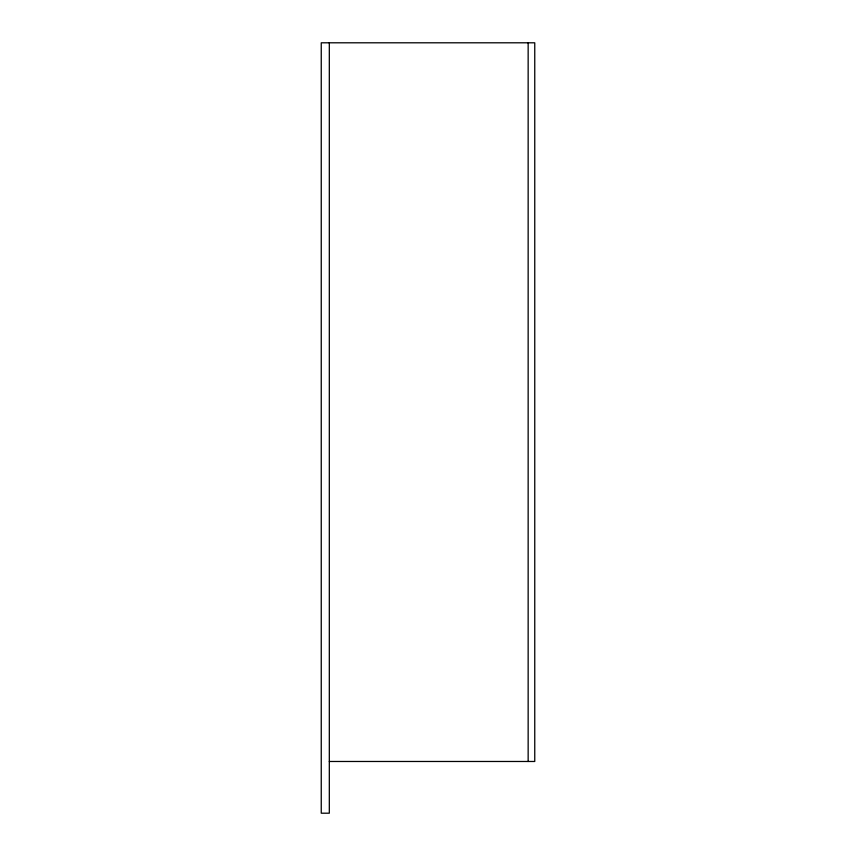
<?xml version="1.0" encoding="UTF-8"?>
<svg xmlns="http://www.w3.org/2000/svg" width="856" height="856" viewBox="0 0 856 856"><rect width="100%" height="100%" fill="white"/><g stroke="black" fill="none" stroke-linecap="round" stroke-linejoin="round"><path stroke-width="1.28" d="M329.314 761.476L534.754 761.476L534.754 42.8L321.246 42.8L321.246 813.2L329.314 813.2L329.314 42.8M528.152 42.8L528.152 761.476"/></g></svg>
